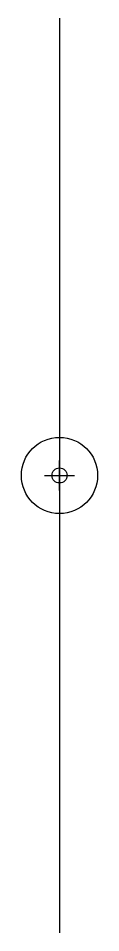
# Model space of a CAD drawing. Header units: metres. Extents: x 3 to 509016, y 4 to 6969473.
# Drawn here: x 508043.946 to 508044.2, y 6966974.341 to 6966977.389 of the extents above; entities that cross this region are included whole.
import ezdxf

# ---------------------------------------------------------------- set-up
doc = ezdxf.new("R2010")
doc.units = ezdxf.units.M
doc.layers.add('SUBASSEMBLIES', color=7, linetype='Continuous')
doc.layers.add('XREF', color=7, linetype='Continuous')

# ---------------------------------------------------------------- blocks, each defined once
blk = doc.blocks.new('XD_DESIGN_1')
at = {"layer": 'SUBASSEMBLIES', "color": 6, "linetype": 'Continuous', "lineweight": -3}
for p, q in [((508044.0727, 6966977.389, 13.3979), (508044.0727, 6966974.341, 13.3979)), ((508044.0727, 6966975.815, 13.3979), (508044.0727, 6966975.915, 13.3979)), ((508044.0227, 6966975.865, 13.3979), (508044.1227, 6966975.865, 13.3979))]:
    blk.add_line(p, q, dxfattribs=at)
for radius in [0.127, 0.025]:
    blk.add_circle((508044.0727, 6966975.865, 13.3979), radius, dxfattribs=at)
blk = doc.blocks.new('XD_DESIGN_2')
at = {"layer": 'SUBASSEMBLIES', "color": 6, "linetype": 'Continuous', "lineweight": -3}
for p, q in [((508044.0727, 6966977.389, 13.3979), (508044.0727, 6966974.341, 13.3979)), ((508044.0727, 6966975.815, 13.3979), (508044.0727, 6966975.915, 13.3979)), ((508044.0227, 6966975.865, 13.3979), (508044.1227, 6966975.865, 13.3979))]:
    blk.add_line(p, q, dxfattribs=at)
for radius in [0.127, 0.025]:
    blk.add_circle((508044.0727, 6966975.865, 13.3979), radius, dxfattribs=at)

msp = doc.modelspace()

# ---------------------------------------------------------------- block references
msp.add_blockref('XD_DESIGN_1', (0, 0))

# ---------------------------------------------------------------- next in the draw order: block references
at = {"layer": 'XREF'}
msp.add_blockref('XD_DESIGN_2', (0, 0), dxfattribs=at)

doc.saveas('drawing.dxf')
